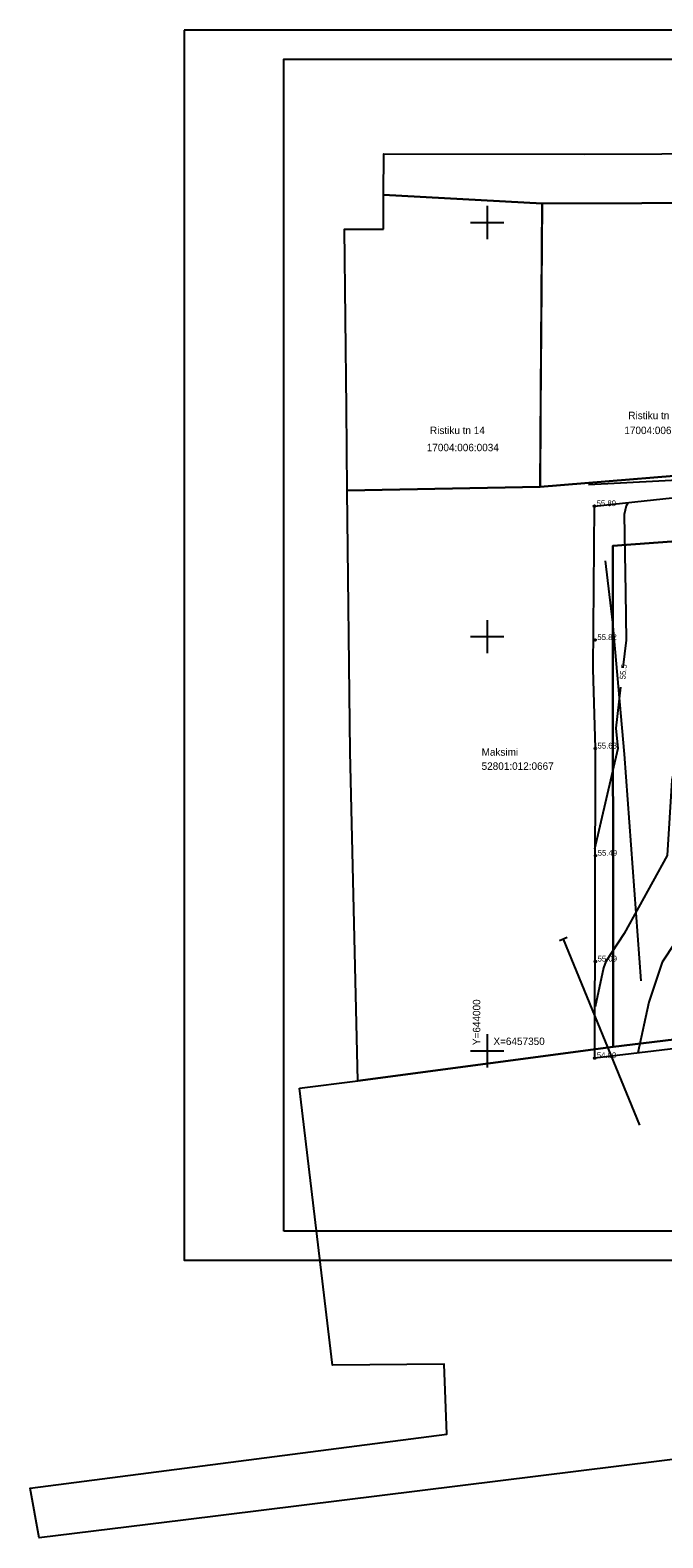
# Model space of a CAD drawing. Extents: x 643945 to 644173, y 6457291 to 6457645.
# Drawn here: x 643944.8 to 644021.2, y 6457291.2 to 6457473.2 of the extents above; entities that cross this region are included whole.
import ezdxf

# ---------------------------------------------------------------- set-up
doc = ezdxf.new("R2010")
doc.units = 0
for name, color, linetype in [('AED', 7, 'Continuous'), ('DTRASS', 7, 'Continuous'), ('HALJASTUS', 7, 'Continuous'), ('HORISONTAAL-EH2000', 7, 'Continuous'), ('KORGUS-EH2000', 7, 'Continuous'), ('MOOTPIIR', 7, 'Continuous'), ('PIIR', 7, 'Continuous'), ('PIIRASULA', 7, 'Continuous'), ('VORK', 7, 'Continuous'), ('VORMISTUS', 7, 'Continuous')]:
    doc.layers.add(name, color=color, linetype=linetype)

msp = doc.modelspace()

# ---------------------------------------------------------------- linework, layer by layer
at = {"layer": 'AED'}
msp.add_line((644012.21, 6457418.36), (644031.12, 6457419.33), dxfattribs=at)
at = {"layer": 'DTRASS'}
for p, q in [((644009.64, 6457363.67), (644008.72, 6457363.29)), ((644009.18, 6457363.48), (644018.37, 6457341.02))]:
    msp.add_line(p, q, dxfattribs=at)
at = {"layer": 'HALJASTUS'}
msp.add_lwpolyline([(644014.23, 6457409.13), (644015.11, 6457401.71), (644016.52, 6457385.82), (644018.54, 6457358.46)], dxfattribs=at)
at = {"layer": 'HORISONTAAL-EH2000'}
for points in [[(644016.96, 6457416.1), (644016.77, 6457415.8), (644016.51, 6457414.74), (644016.67, 6457405.33), (644016.76, 6457399.57), (644016.37, 6457396.27)], [(644016.09, 6457393.88), (644015.51, 6457388.94), (644015.76, 6457386.5), (644012.95, 6457374.35)], [(644022.86, 6457389.31), (644023.14, 6457386.51), (644022.28, 6457382.68), (644021.72, 6457373.56), (644016.54, 6457364.16), (644014.3, 6457360.77), (644014.05, 6457360.03), (644013.02, 6457355.31)], [(644037.66, 6457373.57), (644037.45, 6457373.34), (644031.89, 6457368.92), (644031.47, 6457368.7), (644031.02, 6457368.58), (644026.72, 6457368.42), (644026.28, 6457368.29), (644025.99, 6457368.06), (644021.13, 6457360.69), (644019.5, 6457355.87), (644018.16, 6457349.74)]]:
    msp.add_lwpolyline(points, dxfattribs=at)
at = {"layer": 'KORGUS-EH2000'}
for centre in [(644012.94, 6457415.75), (644013.03, 6457399.59), (644013.05, 6457386.49), (644013.07, 6457373.55), (644013.06, 6457360.78), (644012.97, 6457349.12)]:
    msp.add_circle(centre, 0.1, dxfattribs=at)
at = {"layer": 'MOOTPIIR'}
msp.add_lwpolyline([(644012.94, 6457415.75), (644038.81, 6457418.51), (644080.72, 6457422.31), (644086.74, 6457424.22), (644078.19, 6457443.8), (644070.08, 6457455.47), (644068.29, 6457459.84), (644067.66, 6457460.6), (644069.95, 6457465.03), (644070.82, 6457465.94), (644074.72, 6457466.55), (644079.08, 6457467.29), (644087.69, 6457453.64), (644096.63, 6457426.4), (644104.3, 6457428.81), (644104.28, 6457360.1), (644052.13, 6457353.83), (644040.61, 6457352.43), (644012.97, 6457349.12), (644013.05, 6457386.49), (644012.8, 6457396.12)], close=True, dxfattribs=at)
at = {"layer": 'PIIR'}
for points in [[(644069.81, 6457464.04), (644076.23, 6457453.31), (644054.63, 6457452.76), (644030.71, 6457452.36), (644006.64, 6457452.29), (643987.48, 6457453.34), (643987.52, 6457458.28), (644011.78, 6457458.23), (644039.66, 6457458.36), (644045.56, 6457458.55), (644062.96, 6457458.67), (644064.74, 6457459.12), (644066.37, 6457459.84), (644067.95, 6457460.92), (644069.11, 6457462.35)], [(644094.96, 6457424.86), (644141.64, 6457451.03), (644158.79, 6457461.16), (644162.52, 6457460.84), (644168.64, 6457368.66), (644164.6, 6457368.54), (644015.22, 6457350.47), (644015.17, 6457410.95), (644095.55, 6457416.88)], [(643987.46, 6457449.2), (643987.48, 6457453.34), (644006.64, 6457452.29), (644006.44, 6457427.21), (644006.37, 6457418.09), (643983.08, 6457417.65), (643983.03, 6457427.63), (643982.78, 6457449.18)], [(644030.71, 6457452.36), (644030.9, 6457420.1), (644006.37, 6457418.09), (644006.64, 6457452.29)], [(643984.38, 6457346.37), (643983.44, 6457386.08), (643983.08, 6457417.65), (644006.37, 6457418.09), (644030.9, 6457420.1), (644054.94, 6457421.92), (644088.94, 6457424.49), (644094.96, 6457424.86), (644095.55, 6457416.88), (644015.17, 6457410.95), (644015.22, 6457350.47)], [(643977.33, 6457345.5), (643984.38, 6457346.37), (644015.22, 6457350.47), (644164.6, 6457368.54), (644168.64, 6457368.66), (644172.35, 6457319.33), (644168.47, 6457318.77), (643963.3, 6457293.35), (643945.9, 6457291.21), (643944.83, 6457297.22), (643995.12, 6457303.73), (643994.82, 6457312.16), (643981.31, 6457312.04)]]:
    msp.add_lwpolyline(points, close=True, dxfattribs=at)
at = {"layer": 'PIIRASULA'}
msp.add_lwpolyline([(644006.37, 6457418.09), (644030.9, 6457420.1), (644054.94, 6457421.92), (644088.94, 6457424.49), (644094.96, 6457424.86), (644109.97, 6457433.28)], dxfattribs=at)
at = {"layer": 'VORK'}
for p, q in [((644000, 6457452), (644000, 6457448)), ((643998, 6457450), (644002, 6457450)), ((644000, 6457402), (644000, 6457398)), ((643998, 6457400), (644002, 6457400)), ((644000, 6457352), (644000, 6457348)), ((643998, 6457350), (644002, 6457350))]:
    msp.add_line(p, q, dxfattribs=at)
at = {"layer": 'VORMISTUS'}
for points in [[(643963.43, 6457473.21), (643963.43, 6457324.71), (644173.43, 6457324.71), (644173.43, 6457473.21)], [(643975.43, 6457328.24), (643975.43, 6457469.69), (644169.93, 6457469.69), (644169.93, 6457328.24)]]:
    msp.add_lwpolyline(points, close=True, dxfattribs=at)

# ---------------------------------------------------------------- texts
at = {"layer": 'HORISONTAAL-EH2000'}
msp.add_text('55.5', height=0.7, rotation=83.7096, dxfattribs=at).set_placement((644016.67, 6457394.81))
at = {"layer": 'KORGUS-EH2000'}
for s, p in [(' 55.80', (644012.94, 6457415.75)), (' 55.82', (644013.03, 6457399.59)), (' 55.68', (644013.05, 6457386.49)), (' 55.49', (644013.07, 6457373.55)), (' 55.09', (644013.06, 6457360.78)), (' 54.90', (644012.97, 6457349.12))]:
    msp.add_text(s, height=0.7, dxfattribs=at).set_placement(p)
at = {"layer": 'PIIR'}
for s, p in [('Ristiku tn 12a', (644017.03, 6457426.25)), ('Ristiku tn 14', (643993.09, 6457424.45)), ('17004:006:0028', (644016.55, 6457424.45)), ('17004:006:0034', (643992.7, 6457422.38)), ('Maksimi', (643999.32, 6457385.62)), ('52801:012:0667', (643999.32, 6457383.92))]:
    msp.add_text(s, height=0.9, dxfattribs=at).set_placement(p)
at = {"layer": 'VORK'}
msp.add_text('Y=644000', height=0.9, rotation=90, dxfattribs=at).set_placement((643999.16, 6457350.69))
msp.add_text('X=6457350', height=0.9, dxfattribs=at).set_placement((644000.75, 6457350.7))

doc.saveas('drawing.dxf')
